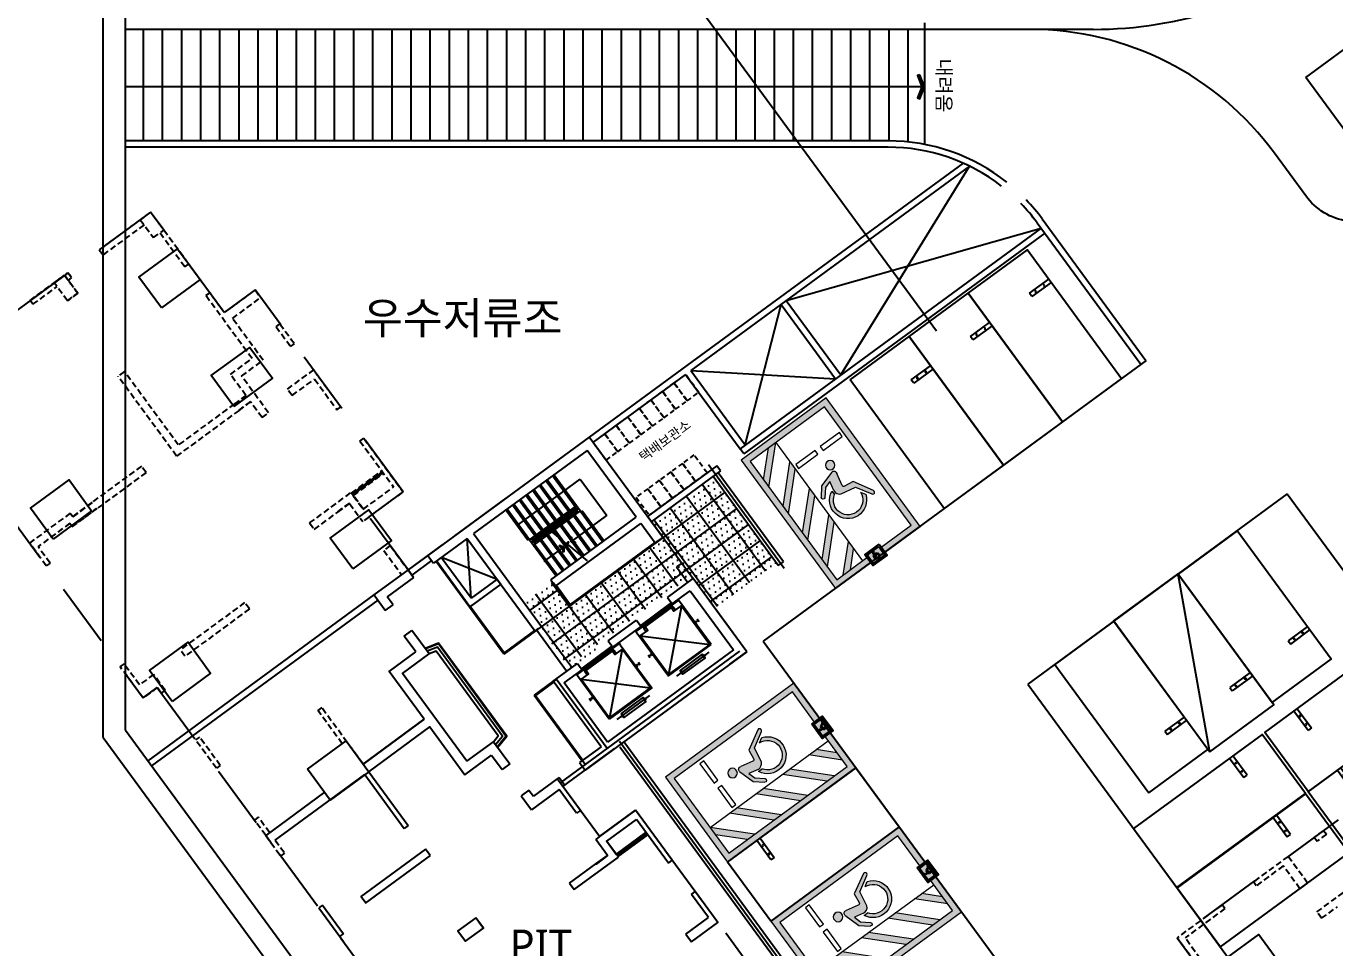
# Model space of a CAD drawing. Header units: millimetres. Extents: x 75184266 to 76346726, y -35077925 to -33679385.
# Drawn here: x 75310867 to 75351942, y -34608529 to -34579597 of the extents above; entities that cross this region are included whole.
import ezdxf
from ezdxf.enums import TextEntityAlignment as Align

# ---------------------------------------------------------------- set-up
doc = ezdxf.new("R2010")
doc.units = ezdxf.units.MM
doc.header["$LTSCALE"] = 50
doc.header["$MEASUREMENT"] = 0
for name, pattern in [('HIDDEN2', [0.1875, 0.125, -0.0625]), ('XR-지하3층$0$-HID', [2.5, 1.5, -1]), ('XR-지하3층$0$H', [1.3, 0.8, -0.5]), ('XR-지하3층$0$HIDDEN2', [0.1875, 0.125, -0.0625])]:
    doc.linetypes.add(name, pattern=pattern)
doc.layers.get('0').update_dxf_attribs({"linetype": 'CONTINUOUS'})
for name, color, linetype in [('XR-지하3층$0$1HIDDEN2', 1, 'XR-지하3층$0$HIDDEN2'), ('XR-지하3층$0$5', 5, 'CONTINUOUS'), ('XR-지하3층$0$hat', 8, 'CONTINUOUS'), ('XR-지하3층$0$일반주차', 8, 'CONTINUOUS'), ('XR-지하3층$0$장애인', 11, 'CONTINUOUS'), ('XR-지하3층$0$확장형주차', 8, 'CONTINUOUS')]:
    doc.layers.add(name, color=color, linetype=linetype)
doc.layers.add('건축', color=8, linetype='CONTINUOUS', plot=False)
doc.layers.add('유도관제-주차면B2', color=7, linetype='CONTINUOUS', lineweight=100)
doc.layers.get('0').off()
doc.styles.add('XR-지하3층$0$맑은고딕', font='')
doc.styles.add('XR-지하3층$0$유형1', font='')
doc.styles.get('XR-지하3층$0$맑은고딕').set_extended_font_data('Malgun Gothic')
doc.styles.get('XR-지하3층$0$유형1').set_extended_font_data('Malgun Gothic')

# ---------------------------------------------------------------- blocks, each defined once
blk = doc.blocks.new('XR-지하3층$0$ARROWX')
blk.add_lwpolyline([(-0.2, -0.5), (-0.293, -0.463), (-0.108, 0), (-0.293, 0.463), (-0.2, 0.5), (0, 0)], close=True)
for points in [[(-0.2, 0.5), (-0.293, 0.463), (0, 0), (-0.108, 0)], [(0, 0), (-0.108, 0), (-0.2, -0.5), (-0.293, -0.463)]]:
    blk.add_solid(points)
blk = doc.blocks.new('XR-지하3층$0$일반형 주차')
at = {"layer": 'XR-지하3층$0$일반주차'}
for p, q in [((750, 3865), (0, 3865)), ((0, 3735), (750, 3735)), ((750, 3735), (750, 3865))]:
    blk.add_line(p, q, dxfattribs=at)
blk.add_lwpolyline([(2300, 5000), (0, 5000), (0, 0), (2300, 0)], close=True, dxfattribs=at)
for centre in [(238, 3800), (563, 3800)]:
    blk.add_circle(centre, 17.5, dxfattribs=at)
blk = doc.blocks.new('XR-지하3층$0$확장형 주차')
at = {"layer": 'XR-지하3층$0$확장형주차', "color": 7}
for p, q in [((0, 3965), (800, 3965)), ((0, 3835), (800, 3835)), ((800, 3835), (800, 3965))]:
    blk.add_line(p, q, dxfattribs=at)
blk.add_lwpolyline([(2500, 5100), (0, 0)], dxfattribs=at)
blk.add_lwpolyline([(2500, 5091), (0, 5091), (0, -9), (2500, -9)], close=True, dxfattribs=at)
for centre in [(238, 3900), (613, 3900)]:
    blk.add_circle(centre, 17.5, dxfattribs=at)
blk = doc.blocks.new('XR-지하3층$0$장애인 주차')
at = {"layer": 'XR-지하3층$0$5', "ltscale": 4}
h = blk.add_hatch(color=7, dxfattribs=at)
h.dxf.hatch_style = 1
h.paths.add_polyline_path([(3842, -695), (4402, -695), (4402, -1115), (3842, -1115)])
h.paths.add_polyline_path([(3892, -1065), (4352, -1065), (4352, -745), (3892, -745)], flags=16)
h.paths.add_polyline_path([(3982, -990), (3988, -973), (4011, -981), (4046, -898), (4136, -898), (4137, -881), (4072, -881), (4072, -863), (4138, -863), (4142, -810, -3.72247), (4161, -797), (4152, -916), (4058, -916), (4021, -1003)], flags=0)
h = blk.add_hatch(color=256, dxfattribs=at)
h.dxf.hatch_style = 1
h.paths.add_polyline_path([(4352, -1065), (4352, -745), (3892, -745), (3892, -1065)])
at = {"layer": 'XR-지하3층$0$hat'}
h = blk.add_hatch(color=7, dxfattribs=at)
edge = h.paths.add_edge_path()
edge.add_line((4161, -797), (4152, -916))
edge.add_line((4152, -916), (4058, -916))
edge.add_line((4058, -916), (4021, -1003))
edge.add_line((4021, -1003), (3982, -990))
edge.add_line((3982, -990), (3988, -973))
edge.add_line((3988, -973), (4011, -981))
edge.add_line((4011, -981), (4046, -898))
edge.add_line((4046, -898), (4136, -898))
edge.add_line((4136, -898), (4137, -881))
edge.add_line((4137, -881), (4072, -881))
edge.add_line((4072, -881), (4072, -863))
edge.add_line((4072, -863), (4138, -863))
edge.add_line((4138, -863), (4142, -810))
edge.add_arc((4140, -787), 22.8, -24.8827, 274.9698, ccw=False)
edge = h.paths.add_edge_path()
edge.add_line((4048, -981), (4058, -958))
edge.add_arc((4127, -942), 71.5, 192.8781, 416.1688)
edge.add_line((4167, -882), (4169, -863))
edge.add_arc((4127, -942), 89.2, 206.535, 422.4866, ccw=False)
at = {"layer": 'XR-지하3층$0$장애인', "lineweight": 5, "true_color": 0xffffff}
blk.add_hatch(color=7, dxfattribs=at).paths.add_polyline_path([(2472, 3995), (2472, -1005), (3842, -1005), (3842, -805), (2672, -805), (2672, 3795), (5572, 3795), (5572, -805), (4402, -805), (4402, -1005), (5772, -1005), (5772, 3995)])
h = blk.add_hatch(color=7, dxfattribs=at)
h.paths.add_polyline_path([(5572, 2795), (5572, 3078), (4855, 3795), (4572, 3795)])
h.paths.add_polyline_path([(4572, 3045), (4572, 2762), (5572, 1762), (5572, 2045)])
h.paths.add_polyline_path([(4572, 2012), (4572, 1729), (5572, 729), (5572, 1012)])
h.paths.add_polyline_path([(5572, -304), (5572, -21), (4572, 979), (4572, 696)])
h.paths.add_polyline_path([(4572, -54), (4572, -336), (5041, -805), (5323, -805)])
h = blk.add_hatch(color=7, dxfattribs=at)
h.paths.add_polyline_path([(3763, 2216, -1), (3463, 2216, -1)])
h.paths.add_polyline_path([(3992, 1503, -0.343093), (3870, 1283), (3381, 1194), (3090, 708, -0.931653), (2987, 770), (3330, 1379), (3639, 1415, 0.446048), (3689, 1485), (3600, 1888, -0.596144), (3699, 2009), (4214, 1851), (4443, 1569, -0.883364), (4355, 1493), (4151, 1741), (3925, 1810)])
h.paths.add_polyline_path([(4053, 1393), (4055, 1528, -1.526545), (3257, 820), (3348, 969, 1.638056)])
at = {"layer": 'XR-지하3층$0$1HIDDEN2', "color": 11}
for points in [[(4161, -797), (4152, -916), (4058, -916), (4021, -1003), (3982, -990), (3988, -973), (4011, -981), (4046, -898), (4136, -898), (4137, -881), (4072, -881), (4072, -863), (4138, -863), (4142, -810)], [(4167, -882), (4169, -863)]]:
    blk.add_lwpolyline(points, dxfattribs=at)
for centre, radius, start, end in [((4140, -787), 22.8, 335.1173, 274.9698), ((4127, -942), 89.2, 206.535, 62.4866), ((4127, -942), 71.5, 192.8781, 56.1688)]:
    blk.add_arc(centre, radius, start, end, dxfattribs=at)
at = {"layer": 'XR-지하3층$0$5', "lineweight": 5}
for p, q in [((4572, 3795), (4572, -805)), ((5572, 2795), (4572, 3795)), ((5572, 3078), (4855, 3795)), ((5572, 2045), (4572, 3045)), ((5572, 1762), (4572, 2762)), ((5572, 1012), (4572, 2012)), ((5572, 729), (4572, 1729)), ((5572, -21), (4572, 979)), ((5572, -304), (4572, 696)), ((5323, -805), (4572, -54)), ((5041, -805), (4572, -336))]:
    blk.add_line(p, q, dxfattribs=at)
at = {"layer": 'XR-지하3층$0$5', "ltscale": 4}
for p, q in [((4165, -1005), (4165, -805)), ((4165, -805), (4165, -905))]:
    blk.add_line(p, q, dxfattribs=at)
at = {"layer": 'XR-지하3층$0$5', "lineweight": 5}
for points in [[(3842, -1005), (2472, -1005), (2472, 3995), (5772, 3995), (5772, -1005), (4402, -1005)], [(3842, -805), (2672, -805), (2672, 3795), (5572, 3795), (5572, -805), (4402, -805)]]:
    blk.add_lwpolyline(points, dxfattribs=at)
at = {"layer": 'XR-지하3층$0$5', "ltscale": 4}
for points in [[(3842, -695), (3842, -1115), (4402, -1115), (4402, -695)], [(3892, -745), (3892, -1065), (4352, -1065), (4352, -745)]]:
    blk.add_lwpolyline(points, close=True, dxfattribs=at)
at = {"layer": 'XR-지하3층$0$장애인', "color": 8, "lineweight": 5}
for p, q in [((3689, 1485), (3600, 1888, 0)), ((3699, 2009, 0), (4214, 1851, 0)), ((3925, 1810, 0), (4151, 1741, 0)), ((4151, 1741, 0), (4355, 1493, 0)), ((4214, 1851, 0), (4443, 1569, 0)), ((4055, 1528), (4053, 1393)), ((3348, 969), (3257, 820))]:
    blk.add_line(p, q, dxfattribs=at)
at = {"layer": 'XR-지하3층$0$장애인', "color": 7, "lineweight": 5}
for points in [[(3523, 2720), (2773, 2720), (2773, 2870), (3523, 2870)], [(4473, 2720), (3723, 2720), (3723, 2870), (4473, 2870)]]:
    blk.add_lwpolyline(points, close=True, dxfattribs=at)
at = {"layer": 'XR-지하3층$0$장애인', "color": 8, "lineweight": 5, "extrusion": (0.976964, 0.213404, 0), "elevation": 4221}
blk.add_lwpolyline([(617, 0), (931, 0)], dxfattribs=at)
at = {"layer": 'XR-지하3층$0$장애인', "color": 8, "lineweight": 5}
for points in [[(3094, 715, -1.000002), (2987, 770), (3330, 1379), (3640, 1415)], [(3992, 1503, -0.343093), (3870, 1283), (3381, 1194), (3094, 715)]]:
    blk.add_lwpolyline(points, format="xyb", dxfattribs=at)
blk.add_circle((3613, 2216), 150, dxfattribs=at)
for centre, radius, start, end in [((3682, 1922, 0), 88.4, 79.1143, 202.3185), ((3810, 1000), 582, 198.006, 65.0949), ((3809, 1000), 462, 183.8525, 58.2396), ((3632, 1473), 57.7, 276.2786, 12.4353), ((4394, 1537, 0), 58.8, 227.9655, 33.7904)]:
    blk.add_arc(centre, radius, start, end, dxfattribs=at)

msp = doc.modelspace()

# ---------------------------------------------------------------- hatches: boundary and pattern name
at = {"layer": '건축', "linetype": 'HIDDEN2', "ltscale": 30}
h = msp.add_hatch(dxfattribs=at)
h.set_pattern_fill('ANSI31', color=256, scale=350, style=0)
h.set_pattern_definition([(45, (4164981.06, -390795.594), (-30.935921677, 30.935921677), [])])
h.paths.add_polyline_path([(75322028, -34593556), (75322088, -34593636), (75321140, -34594331), (75321081, -34594251)])
at = {"layer": '건축', "ltscale": 100}
h = msp.add_hatch(dxfattribs=at)
h.set_pattern_fill('NET', color=256, scale=5000, angle=36.2507)
h.set_pattern_definition([(306.194, (75332587.2, -34593615.7), (504.387, 369.08), []), (36.194, (75332587.2, -34593615.7), (-369.08, 504.387), [])])
edge = h.paths.add_edge_path()
edge.add_line((75334412, -34596448), (75332423, -34593736))
edge.add_line((75332423, -34593736), (75330490, -34595153))
edge.add_line((75330490, -34595153), (75330853, -34595648))
edge.add_line((75330853, -34595648), (75327934, -34597788))
edge.add_line((75327934, -34597788), (75327384, -34597038))
edge.add_line((75327384, -34597038), (75326497, -34597689))
edge.add_line((75326497, -34597689), (75326990, -34598362))
edge.add_line((75326990, -34598362), (75326938, -34598401))
edge.add_line((75326938, -34598401), (75327884, -34599691))
edge.add_line((75327884, -34599691), (75331743, -34596862))
edge.add_line((75331743, -34596862), (75332486, -34597871))
edge.add_line((75332486, -34597871), (75334412, -34596449))
h = msp.add_hatch(dxfattribs=at)
h.set_pattern_fill('DOTS', color=256, scale=3000, angle=36)
h.set_pattern_definition([(36, (768208.44, -367432.78), (-34.3643916, 206.79555385), [0, -187.5])])
edge = h.paths.add_edge_path()
edge.add_line((75334412, -34596448), (75332423, -34593736))
edge.add_line((75332423, -34593736), (75330490, -34595153))
edge.add_line((75330490, -34595153), (75330853, -34595648))
edge.add_line((75330853, -34595648), (75327934, -34597788))
edge.add_line((75327934, -34597788), (75327384, -34597038))
edge.add_line((75327384, -34597038), (75326497, -34597689))
edge.add_line((75326497, -34597689), (75326990, -34598362))
edge.add_line((75326990, -34598362), (75326938, -34598401))
edge.add_line((75326938, -34598401), (75327952, -34599759))
edge.add_line((75327952, -34599759), (75331743, -34596862))
edge.add_line((75331743, -34596862), (75332486, -34597871))
edge.add_line((75332486, -34597871), (75334412, -34596449))
at = {"layer": '건축', "ltscale": 0.5}
h = msp.add_hatch(dxfattribs=at)
h.set_pattern_fill('ANSI31', color=256, scale=350, angle=-53.7532, style=0)
h.set_pattern_definition([(351.246774545, (57372564.74, 45474677.006), (6.657832369, 43.24044135), [])])
h.paths.add_polyline_path([(75330375, -34604982), (75330321, -34604910), (75329394, -34605590), (75329447, -34605662)])

# ---------------------------------------------------------------- linework, layer by layer
at = {"layer": '건축', "ltscale": 1000}
for p, q in [((75313281, -34601924), (75313282, -34517008)), ((75313981, -34601695), (75313982, -34517363)), ((75314550, -34583197), (75314550, -34579697)), ((75315150, -34583197), (75315150, -34579697)), ((75315750, -34583197), (75315750, -34579697)), ((75316350, -34583197), (75316350, -34579697)), ((75316950, -34583197), (75316950, -34579697)), ((75317550, -34583197), (75317550, -34579697)), ((75318150, -34583197), (75318150, -34579697)), ((75318750, -34583197), (75318750, -34579697)), ((75319350, -34583197), (75319350, -34579696)), ((75319950, -34583197), (75319950, -34579696)), ((75320550, -34583197), (75320550, -34579696)), ((75321150, -34583197), (75321150, -34579696)), ((75321750, -34583197), (75321750, -34579696)), ((75322350, -34583197), (75322350, -34579696)), ((75322950, -34583197), (75322950, -34579696)), ((75323550, -34583197), (75323550, -34579696)), ((75324150, -34583197), (75324150, -34579696)), ((75324750, -34583197), (75324750, -34579696)), ((75325350, -34583197), (75325350, -34579696)), ((75325950, -34583197), (75325950, -34579696)), ((75326550, -34583197), (75326550, -34579696)), ((75327150, -34583197), (75327150, -34579696)), ((75327750, -34583197), (75327750, -34579696)), ((75328350, -34583197), (75328350, -34579696)), ((75328950, -34583197), (75328950, -34579696)), ((75329550, -34583197), (75329550, -34579696)), ((75330150, -34583197), (75330150, -34579696)), ((75330750, -34583197), (75330750, -34579696)), ((75331350, -34583197), (75331350, -34579696)), ((75331950, -34583197), (75331950, -34579696)), ((75332550, -34583197), (75332550, -34579696)), ((75333150, -34583197), (75333150, -34579696)), ((75333750, -34583197), (75333750, -34579696)), ((75334350, -34583197), (75334350, -34579696)), ((75334950, -34583197), (75334950, -34579696)), ((75335550, -34583197), (75335550, -34579696)), ((75336150, -34583197), (75336150, -34579696)), ((75336750, -34583197), (75336750, -34579696)), ((75337350, -34583197), (75337350, -34579696)), ((75337950, -34583197), (75337950, -34579696)), ((75338550, -34583230), (75338550, -34579696)), ((75313981, -34601695), (75342470, -34640554)), ((75313281, -34601924), (75342116, -34641254))]:
    msp.add_line(p, q, dxfattribs=at)
at = {"layer": '건축', "ltscale": 100}
for p, q in [((75313514, -34553806), (75339435, -34589161)), ((75334659, -34596616), (75332281, -34593367))]:
    msp.add_line(p, q, dxfattribs=at)
at = {"layer": '건축', "ltscale": 0.5}
for p, q in [((75339065, -34579497), (75339065, -34579697)), ((75339065, -34579697), (75313981, -34579697)), ((75339065, -34579698), (75339065, -34583298)), ((75339065, -34581498), (75313981, -34581496)), ((75337921, -34583197, 0), (75313981, -34583197, 0)), ((75337921, -34583397, 0), (75313981, -34583397, 0)), ((75340272, -34583894), (75331606, -34590248)), ((75340478, -34583991), (75331724, -34590409)), ((75336433, -34590545, 0), (75340478, -34583991)), ((75314772, -34585434), (75314772, -34585434)), ((75342599, -34585768), (75345854, -34590207)), ((75342760, -34585649), (75346015, -34590089)), ((75342722, -34585935), (75333273, -34592862)), ((75342840, -34586096), (75333391, -34593023)), ((75334722, -34588211, 0), (75342722, -34585935)), ((75334722, -34588211, 0), (75336433, -34590545, 0)), ((75333435, -34592743), (75334561, -34588329, 0)), ((75334561, -34588329, 0), (75336272, -34590663, 0)), ((75331606, -34590248), (75328541, -34592495)), ((75331563, -34590527), (75328660, -34592656)), ((75331563, -34590527), (75333274, -34592861)), ((75331724, -34590409), (75333435, -34592743)), ((75331724, -34590409), (75336272, -34590663, 0)), ((75333391, -34593023, 0), (75333273, -34592862, 0)), ((75332547, -34593394), (75330371, -34594990)), ((75332665, -34593556), (75330489, -34595151)), ((75332665, -34593556, 0), (75332547, -34593394, 0)), ((75334633, -34596411), (75332587, -34593616)), ((75334471, -34596529), (75332426, -34593734)), ((75323473, -34596211), (75322852, -34596666)), ((75323591, -34596372), (75322970, -34596827)), ((75331445, -34596454), (75331283, -34596573)), ((75331445, -34596454), (75331799, -34596938)), ((75334471, -34596529), (75334633, -34596411)), ((75331283, -34596573), (75331638, -34597057)), ((75321783, -34597449), (75314684, -34602654)), ((75321901, -34597611), (75314803, -34602815)), ((75327992, -34599729), (75327047, -34598439)), ((75319699, -34602920), (75320909, -34602033)), ((75319699, -34602920), (75320909, -34602033)), ((75320909, -34602033), (75321619, -34603001)), ((75320909, -34602033), (75321619, -34603001)), ((75335980, -34610735, 0), (75329626, -34602065)), ((75320409, -34603888), (75319699, -34602920)), ((75320409, -34603888), (75319699, -34602920)), ((75321619, -34603001), (75320409, -34603888)), ((75321619, -34603001), (75320409, -34603888))]:
    msp.add_line(p, q, dxfattribs=at)
at = {"layer": '건축', "ltscale": 3}
msp.add_line((75344362, -34579697), (75339065, -34579697), dxfattribs=at)
at = {"layer": '건축', "linetype": 'HIDDEN2', "ltscale": 30}
for p, q in [((75314772, -34585434), (75313159, -34586617, 0)), ((75315967, -34587063, 0), (75314772, -34585434)), ((75314568, -34585832, 0), (75313278, -34586778, 0)), ((75315846, -34587152, 0), (75315065, -34586088, 0)), ((75313159, -34586617, 0), (75313278, -34586778, 0)), ((75312485, -34587980), (75312071, -34587415)), ((75315846, -34587152, 0), (75315967, -34587063, 0)), ((75312162, -34588216), (75311748, -34587652)), ((75311079, -34588328), (75310990, -34588207)), ((75311079, -34588328), (75310990, -34588207)), ((75316629, -34587967, 0), (75316508, -34588055, 0)), ((75318052, -34587878), (75318229, -34588120)), ((75318711, -34589031), (75318832, -34588943)), ((75318711, -34589031), (75318832, -34588943)), ((75318711, -34589031), (75318832, -34588943)), ((75318711, -34589031), (75318842, -34589209)), ((75318832, -34588943), (75319288, -34589564)), ((75315589, -34593094), (75313750, -34590586)), ((75315643, -34592744), (75313952, -34590438)), ((75317764, -34591189), (75317279, -34590528)), ((75318474, -34591735), (75317629, -34590582)), ((75319770, -34590475), (75319891, -34590386)), ((75319891, -34590386), (75320742, -34591548)), ((75317401, -34591455), (75315643, -34592744)), ((75318272, -34591883), (75317912, -34591391)), ((75320621, -34591636), (75320742, -34591548)), ((75320621, -34591636), (75320742, -34591548)), ((75317549, -34591657), (75315589, -34593094)), ((75321343, -34592620), (75321464, -34592532)), ((75321343, -34592620), (75321464, -34592532)), ((75321464, -34592532), (75322699, -34594217)), ((75314482, -34593410), (75312933, -34594545)), ((75314629, -34593611), (75313081, -34594747)), ((75314629, -34593611), (75314482, -34593410)), ((75321015, -34594584), (75321429, -34595148)), ((75312251, -34594884), (75310973, -34595821)), ((75312238, -34595203), (75311242, -34595934)), ((75321631, -34595001), (75321631, -34595001)), ((75321631, -34595001), (75321631, -34595001)), ((75311499, -34596538), (75310973, -34595821)), ((75311620, -34596450), (75311242, -34595934)), ((75322293, -34595904), (75322091, -34596052)), ((75322091, -34596052), (75322650, -34596814)), ((75317725, -34597690), (75315701, -34599174)), ((75317873, -34597892), (75317725, -34597690)), ((75317873, -34597892), (75315849, -34599376)), ((75313938, -34599611), (75313817, -34599700)), ((75314538, -34600684), (75313817, -34599700)), ((75314423, -34600272), (75313938, -34599611)), ((75314867, -34599947), (75314423, -34600272)), ((75315230, -34600443), (75314867, -34599947)), ((75314982, -34600359), (75314538, -34600684)), ((75315109, -34600532), (75314982, -34600359)), ((75315230, -34600443), (75315109, -34600532)), ((75320144, -34600989), (75320023, -34601077)), ((75321441, -34602759), (75320144, -34600989)), ((75320788, -34602122), (75320023, -34601077)), ((75316306, -34601911), (75316185, -34602000)), ((75316839, -34602891), (75316185, -34602000)), ((75316960, -34602802), (75316306, -34601911)), ((75316960, -34602802), (75316839, -34602891)), ((75318154, -34604431), (75318033, -34604520)), ((75318385, -34605000), (75318033, -34604520)), ((75318506, -34604911), (75318154, -34604431)), ((75318385, -34605000), (75318858, -34605645)), ((75351587, -34604843), (75351297, -34605056)), ((75351587, -34604843), (75351676, -34604964)), ((75318683, -34605153), (75318979, -34605556)), ((75318979, -34605556), (75318858, -34605645)), ((75351380, -34607401), (75353638, -34605745)), ((75349474, -34606578), (75349386, -34606457)), ((75348402, -34607178), (75346991, -34608213)), ((75348491, -34607299), (75348402, -34607178)), ((75351527, -34607602), (75352027, -34607236))]:
    msp.add_line(p, q, dxfattribs=at)
at = {"layer": '건축'}
for p, q in [((75346017, -34590091), (75333998, -34598902)), ((75328541, -34592495), (75323473, -34596211)), ((75330853, -34595648), (75328541, -34592495)), ((75328477, -34592914), (75324912, -34595527)), ((75330014, -34595011), (75328477, -34592914)), ((75350451, -34594280), (75342305, -34600252)), ((75350451, -34594280), (75373539, -34625773)), ((75326670, -34595726), (75328138, -34594650)), ((75328256, -34594812), (75326788, -34595888)), ((75327337, -34596974), (75330014, -34595011)), ((75327484, -34597175), (75330162, -34595212)), ((75330611, -34595825), (75330162, -34595212)), ((75324912, -34595527), (75327047, -34598439)), ((75324711, -34595675), (75323650, -34596453)), ((75324711, -34595675), (75326845, -34598586)), ((75324838, -34597557), (75324711, -34595675)), ((75326670, -34595726), (75326788, -34595888)), ((75311620, -34596450), (75311499, -34596538)), ((75323903, -34596267), (75325652, -34596959)), ((75322852, -34596666), (75321783, -34597449)), ((75323029, -34596908), (75322202, -34597514)), ((75325764, -34597113), (75324797, -34597822)), ((75325652, -34596959), (75324838, -34597557)), ((75327337, -34596974), (75327484, -34597175)), ((75330993, -34597530), (75331799, -34596938)), ((75333484, -34599237), (75331799, -34596938)), ((75322140, -34597936), (75321783, -34597449)), ((75322382, -34597758), (75322202, -34597514)), ((75330993, -34597530), (75331141, -34597731)), ((75331141, -34597731), (75331705, -34597317)), ((75331705, -34597317), (75333065, -34599172)), ((75331434, -34597793), (75331030, -34599948)), ((75326937, -34598500), (75325864, -34599287)), ((75330025, -34598239), (75330173, -34598441)), ((75331848, -34598264), (75331907, -34598345)), ((75331958, -34598245), (75331877, -34598305)), ((75331928, -34598205), (75331987, -34598286)), ((75323096, -34599240), (75322731, -34598742)), ((75323515, -34599304), (75322973, -34598565)), ((75326845, -34598586), (75325861, -34599308)), ((75326827, -34598562), (75325868, -34599266)), ((75329138, -34598889), (75329286, -34599091)), ((75330143, -34598739), (75332321, -34599002)), ((75333998, -34598902), (75360575, -34635154)), ((75333484, -34599237), (75328416, -34602953)), ((75333065, -34599172), (75329113, -34602069)), ((75329579, -34599153), (75329175, -34601308)), ((75330388, -34599334), (75330447, -34599415)), ((75330417, -34599375), (75330498, -34599316)), ((75330469, -34599275), (75330528, -34599356)), ((75332293, -34599252), (75331277, -34599997)), ((75332177, -34599306), (75332207, -34599346)), ((75327404, -34600161), (75328170, -34599599)), ((75328170, -34599599), (75328318, -34599801)), ((75329993, -34599624), (75330052, -34599705)), ((75330103, -34599605), (75330022, -34599665)), ((75330073, -34599565), (75330132, -34599646)), ((75327404, -34600161), (75326807, -34600598)), ((75327422, -34600185), (75326849, -34600605)), ((75328912, -34602217), (75327404, -34600161)), ((75327753, -34600214), (75328318, -34599801)), ((75328288, -34600099), (75330466, -34600362)), ((75331363, -34599903), (75331392, -34599943)), ((75326807, -34600598), (75328315, -34602655)), ((75329113, -34602069), (75327753, -34600214)), ((75342305, -34600252), (75363495, -34629154)), ((75326851, -34600603), (75328338, -34602638)), ((75328533, -34600694), (75328592, -34600775)), ((75328563, -34600735), (75328643, -34600676)), ((75328614, -34600635), (75328673, -34600716)), ((75329422, -34601357), (75330438, -34600612)), ((75330322, -34600666), (75330352, -34600706)), ((75323361, -34601352), (75321441, -34602759)), ((75329508, -34601263), (75329537, -34601303)), ((75328912, -34602217), (75328238, -34602711)), ((75325473, -34602482), (75325804, -34602933)), ((75321619, -34603001), (75322857, -34604690)), ((75321498, -34603090), (75322736, -34604779)), ((75327537, -34603225), (75326791, -34603772)), ((75327593, -34603184), (75327537, -34603225)), ((75328261, -34604213), (75327537, -34603225)), ((75327714, -34603467), (75327770, -34603426)), ((75320232, -34603646), (75318385, -34605000)), ((75326649, -34603579), (75326407, -34603756)), ((75326407, -34603756), (75326726, -34604192)), ((75326649, -34603579), (75326791, -34603772)), ((75327593, -34603556), (75326726, -34604192)), ((75328140, -34604302), (75327593, -34603556)), ((75328261, -34604213), (75328140, -34604302)), ((75331146, -34605781), (75329993, -34604208)), ((75322857, -34604690), (75322736, -34604779)), ((75318562, -34605242), (75318385, -34605000)), ((75323401, -34605432), (75321361, -34606928)), ((75329110, -34605625), (75328743, -34605125)), ((75323549, -34605634), (75321509, -34607130)), ((75331025, -34605869), (75331146, -34605781)), ((75331746, -34606853), (75331867, -34606765)), ((75320173, -34607185), (75320052, -34607274)), ((75320052, -34607274), (75320830, -34608335)), ((75320173, -34607185), (75320832, -34608085)), ((75325069, -34607707), (75325217, -34607908)), ((75320711, -34608173), (75320832, -34608085))]:
    msp.add_line(p, q, dxfattribs=at)
at = {"layer": '건축', "ltscale": 20}
msp.add_line((75337502, -34612982, 0), (75329489, -34602049, 0), dxfattribs=at)
at = {"layer": '건축', "elevation": 0}
msp.add_lwpolyline([(75382700, -34564189), (75353828, -34585356, -0.414214), (75351032, -34584926), (75350046, -34583580)], format="xyb", dxfattribs=at)
at = {"layer": '건축', "linetype": 'XR-지하3층$0$H', "ltscale": 50}
for points in [[(75334008, -34609684), (75329993, -34604208), (75328864, -34605036), (75327714, -34603467), (75333484, -34599237), (75328541, -34592495), (75323920, -34595883), (75322852, -34596666), (75321631, -34595001), (75322699, -34594217), (75318052, -34587878), (75317084, -34588588), (75314772, -34585434), (75308385, -34590117)], [(75308191, -34592026), (75314538, -34600684), (75314982, -34600359), (75321847, -34609722)], [(75354668, -34602584), (75346991, -34608213), (75347789, -34609302)]]:
    msp.add_lwpolyline(points, dxfattribs=at)
at = {"layer": '건축', "linetype": 'HIDDEN2', "ltscale": 30}
for points in [[(75315186, -34585999), (75314772, -34585434), (75314450, -34585671), (75314864, -34586235)], [(75317770, -34591197), (75317764, -34591189), (75317401, -34591455), (75317407, -34591463)], [(75317912, -34591391), (75317906, -34591383), (75317543, -34591649), (75317549, -34591657)], [(75321445, -34594765), (75321453, -34594759), (75321140, -34594331), (75321132, -34594337)], [(75312309, -34595300), (75312315, -34595308), (75313081, -34594747), (75313075, -34594739)], [(75312328, -34594988), (75312334, -34594996), (75312939, -34594553), (75312933, -34594545)], [(75320646, -34594842), (75320652, -34594850), (75321015, -34594584), (75321009, -34594576)]]:
    msp.add_lwpolyline(points, close=True, dxfattribs=at)
at = {"layer": '건축'}
for points in [[(75315115, -34588438), (75314405, -34587471), (75315615, -34586584), (75316324, -34587551)], [(75317385, -34591535), (75316676, -34590567), (75317885, -34589681), (75318595, -34590648)], [(75311712, -34595695), (75311002, -34594727), (75312212, -34593840), (75312921, -34594808)], [(75321122, -34596632), (75320412, -34595664), (75321622, -34594777), (75322332, -34595745)], [(75332363, -34599009), (75331369, -34597654), (75331369, -34597654), (75331340, -34597614), (75330001, -34598595), (75330030, -34598636), (75330030, -34598636), (75331024, -34599990)], [(75331085, -34597723), (75330181, -34598385), (75330205, -34598417), (75331108, -34597755)], [(75331134, -34597790), (75330231, -34598453), (75330255, -34598485), (75331158, -34597823)], [(75315448, -34600792), (75314739, -34599824), (75315949, -34598937), (75316658, -34599905)], [(75329169, -34601350), (75328176, -34599995), (75328176, -34599995), (75328146, -34599955), (75329485, -34598974), (75329514, -34599014), (75329514, -34599014), (75330508, -34600369)], [(75328327, -34599745), (75329230, -34599082), (75329253, -34599115), (75328350, -34599777)], [(75328376, -34599812), (75329279, -34599150), (75329303, -34599182), (75328400, -34599845)], [(75332087, -34599310), (75331394, -34599818), (75331482, -34599939), (75332176, -34599431)], [(75332137, -34599335), (75332097, -34599365), (75332126, -34599405), (75332167, -34599376)], [(75331403, -34599874), (75331443, -34599844), (75331473, -34599884), (75331433, -34599914)], [(75329539, -34601178), (75330232, -34600670), (75330321, -34600791), (75329627, -34601299)], [(75330282, -34600695), (75330242, -34600725), (75330271, -34600765), (75330312, -34600736)], [(75329548, -34601233), (75329589, -34601204), (75329618, -34601244), (75329578, -34601274)], [(75329394, -34605590), (75329386, -34605596), (75329084, -34605184), (75329092, -34605178)], [(75328753, -34605899), (75328747, -34605891), (75329110, -34605625), (75329116, -34605633)], [(75324980, -34607586), (75324416, -34608000), (75324652, -34608322), (75325217, -34607908)]]:
    msp.add_lwpolyline(points, close=True, dxfattribs=at)
at = {"layer": '건축', "linetype": 'HIDDEN2', "ltscale": 30}
for points in [[(75310990, -34588207), (75312175, -34587338)], [(75311748, -34587652), (75312071, -34587415), (75312485, -34587980), (75312162, -34588216)], [(75311079, -34588328), (75311837, -34587773)], [(75312189, -34587576), (75312294, -34587500)], [(75311079, -34588328), (75310990, -34588207)], [(75311079, -34588328), (75310990, -34588207)], [(75312162, -34588216), (75312485, -34587980)], [(75317957, -34590031), (75316508, -34588055)], [(75317084, -34588588), (75316629, -34587967)], [(75318052, -34587878), (75317084, -34588588)], [(75317342, -34588771), (75318229, -34588120)], [(75318306, -34590085), (75317342, -34588771)], [(75318711, -34589031), (75319167, -34589652)], [(75319167, -34589652), (75319288, -34589564)], [(75317279, -34590528), (75317957, -34590031)], [(75317629, -34590582), (75318306, -34590085)], [(75313952, -34590438), (75313750, -34590586)], [(75319068, -34590989), (75319770, -34590475)], [(75319216, -34591191), (75319918, -34590677)], [(75319918, -34590677), (75320621, -34591636)], [(75319216, -34591191), (75319068, -34590989)], [(75317401, -34591455), (75317407, -34591463), (75317770, -34591197), (75317764, -34591189)], [(75317912, -34591391), (75317906, -34591383), (75317543, -34591649), (75317549, -34591657)], [(75318272, -34591883), (75318474, -34591735)], [(75321343, -34592620), (75322401, -34594064)], [(75321081, -34594251), (75322028, -34593556)], [(75321140, -34594331), (75322088, -34593636)], [(75319763, -34595192), (75321069, -34594234), (75321140, -34594331)], [(75321140, -34594331), (75321132, -34594337), (75321445, -34594765), (75321453, -34594759)], [(75321453, -34594759), (75322401, -34594064)], [(75321631, -34595001), (75322699, -34594217)], [(75312309, -34595300), (75313075, -34594739), (75313081, -34594747)], [(75312933, -34594545), (75312939, -34594553), (75312334, -34594996), (75312328, -34594988)], [(75319910, -34595394), (75320652, -34594850)], [(75320652, -34594850), (75320646, -34594842), (75321009, -34594576), (75321015, -34594584)], [(75312238, -34595203), (75312309, -34595300)], [(75312251, -34594884), (75312328, -34594988)], [(75319763, -34595192), (75319910, -34595394)], [(75321631, -34595001), (75321631, -34595001), (75321429, -34595148)], [(75322293, -34595904), (75322852, -34596666)], [(75315849, -34599376), (75315701, -34599174)], [(75351297, -34605056), (75351386, -34605177)], [(75351676, -34604964), (75351386, -34605177)], [(75351089, -34606498), (75350475, -34605659), (75349386, -34606457)], [(75350321, -34605957), (75349474, -34606578)], [(75350847, -34606675), (75350321, -34605957)], [(75350847, -34606675), (75351089, -34606498)], [(75348491, -34607299), (75347241, -34608216)], [(75351527, -34607602), (75351380, -34607401)], [(75347877, -34609423), (75346991, -34608213)], [(75347891, -34609103), (75347241, -34608216)]]:
    msp.add_lwpolyline(points, dxfattribs=at)
at = {"layer": '건축', "linetype": 'HIDDEN2', "ltscale": 30, "elevation": 0}
for points in [[(75312264, -34587459), (75312175, -34587338)], [(75312264, -34587459), (75312175, -34587338)], [(75312294, -34587500), (75312175, -34587338)], [(75315846, -34587152), (75315967, -34587063)], [(75316508, -34588055), (75316629, -34587967)]]:
    msp.add_lwpolyline(points, dxfattribs=at)
at = {"layer": '건축', "linetype": 'XR-지하3층$0$-HID', "ltscale": 2}
for points in [[(75331977, -34591092), (75331563, -34590527), (75331200, -34590793), (75331614, -34591358)], [(75331251, -34591624), (75330837, -34591059), (75330474, -34591326), (75330888, -34591890)], [(75331614, -34591358), (75331200, -34590793), (75330837, -34591059), (75331251, -34591624)], [(75330888, -34591890), (75330474, -34591326), (75330111, -34591592), (75330525, -34592156)], [(75330162, -34592422), (75329748, -34591858), (75329385, -34592124), (75329799, -34592688)], [(75330525, -34592156), (75330111, -34591592), (75329748, -34591858), (75330162, -34592422)], [(75329799, -34592688), (75329385, -34592124), (75329023, -34592390), (75329436, -34592954)], [(75329436, -34592954), (75329023, -34592390), (75328660, -34592656), (75329074, -34593220)], [(75332241, -34593619), (75331827, -34593054), (75331464, -34593320), (75331878, -34593885)], [(75331515, -34594151), (75331101, -34593587), (75330738, -34593853), (75331152, -34594417)], [(75331878, -34593885), (75331464, -34593320), (75331101, -34593587), (75331515, -34594151)], [(75331152, -34594417), (75330738, -34593853), (75330375, -34594119), (75330789, -34594683)], [(75330789, -34594683), (75330375, -34594119), (75330012, -34594385), (75330426, -34594949)]]:
    msp.add_lwpolyline(points, close=True, dxfattribs=at)
at = {"layer": '건축'}
for points in [[(75326315, -34595243), (75328255, -34593821)], [(75327689, -34594917), (75327649, -34594947), (75326998, -34594060), (75327039, -34594030)], [(75327719, -34594958), (75327009, -34593990)], [(75327899, -34594764), (75327858, -34594793), (75327208, -34593906), (75327248, -34593877)], [(75327928, -34594804), (75327219, -34593836)], [(75328108, -34594610), (75328068, -34594640), (75327418, -34593752), (75327458, -34593723)], [(75328138, -34594650), (75327428, -34593683)], [(75328255, -34593821), (75329090, -34594960)], [(75327270, -34595225), (75327229, -34595254), (75326579, -34594367), (75326619, -34594338)], [(75327299, -34595265), (75326590, -34594297)], [(75327479, -34595071), (75327439, -34595101), (75326789, -34594214), (75326829, -34594184)], [(75327509, -34595111), (75326799, -34594144)], [(75326641, -34595686), (75326600, -34595716), (75325950, -34594829), (75325990, -34594799)], [(75326670, -34595726), (75325961, -34594759)], [(75326850, -34595532), (75326810, -34595562), (75326160, -34594675), (75326200, -34594645)], [(75326880, -34595573), (75326170, -34594605)], [(75327060, -34595379), (75327020, -34595408), (75326369, -34594521), (75326410, -34594492)], [(75327089, -34595419), (75326380, -34594451)], [(75326740, -34595737), (75328127, -34594720)], [(75328142, -34594740), (75326755, -34595757)], [(75326784, -34595798), (75328171, -34594781)], [(75326799, -34595818), (75328186, -34594801)], [(75327973, -34594865), (75327958, -34594844)], [(75328186, -34594801), (75328127, -34594720)], [(75328256, -34594812), (75328138, -34594650)], [(75328227, -34594771), (75328167, -34594691)], [(75328256, -34594812), (75328966, -34595779)], [(75328286, -34594852), (75328326, -34594822), (75328976, -34595709), (75328936, -34595739)], [(75327553, -34595172), (75327538, -34595152)], [(75327583, -34595212), (75327598, -34595232)], [(75327763, -34595018), (75327748, -34594998)], [(75327792, -34595059), (75327807, -34595079)], [(75327837, -34595119), (75328546, -34596087)], [(75327866, -34595159), (75327907, -34595130), (75328557, -34596017), (75328517, -34596047)], [(75327968, -34595782), (75329090, -34594960)], [(75328002, -34594905), (75328017, -34594925)], [(75328046, -34594965), (75328756, -34595933)], [(75328076, -34595006), (75328116, -34594976), (75328767, -34595863), (75328726, -34595893)], [(75326924, -34595633), (75326909, -34595613)], [(75327134, -34595479), (75327119, -34595459)], [(75327163, -34595520), (75327178, -34595540)], [(75327185, -34595320), (75327817, -34595844), (75327894, -34595787), (75327814, -34595944), (75327891, -34595888), (75328476, -34596380)], [(75327208, -34595580), (75327917, -34596548)], [(75327237, -34595621), (75327278, -34595591), (75327928, -34596478), (75327888, -34596508)], [(75327344, -34595326), (75327329, -34595306)], [(75327373, -34595366), (75327388, -34595386)], [(75327417, -34595427), (75328127, -34596394)], [(75327447, -34595467), (75327487, -34595437), (75328138, -34596324), (75328097, -34596354)], [(75327627, -34595273), (75328337, -34596241)], [(75327657, -34595313), (75327697, -34595284), (75328347, -34596171), (75328307, -34596200)], [(75327968, -34595782), (75327961, -34595639), (75327987, -34595639), (75327995, -34595763)], [(75326740, -34595737), (75326799, -34595818)], [(75326788, -34595888), (75327498, -34596855)], [(75326818, -34595928), (75326858, -34595898), (75327509, -34596786), (75327468, -34596815)], [(75326954, -34595673), (75326968, -34595694)], [(75326998, -34595734), (75327708, -34596702)], [(75327028, -34595774), (75327068, -34595745), (75327718, -34596632), (75327678, -34596661)], [(75327151, -34596382), (75327739, -34595950)], [(75327739, -34595950), (75327604, -34595900), (75327597, -34595925), (75327713, -34595969)], [(75327739, -34595950), (75327746, -34596094), (75327721, -34596093), (75327713, -34595969)], [(75330611, -34595825), (75327934, -34597788)], [(75330703, -34595739), (75327937, -34597767)], [(75330594, -34595801), (75327940, -34597746)], [(75327968, -34595782), (75328103, -34595832), (75328110, -34595807), (75327995, -34595763)], [(75323473, -34596211), (75323650, -34596453)], [(75324781, -34597834), (75323727, -34596396)], [(75324797, -34597822), (75323743, -34596385)], [(75324838, -34597557), (75323896, -34596272)], [(75327423, -34597066), (75327937, -34597767)], [(75327484, -34597175), (75327934, -34597788)], [(75327509, -34597158), (75327940, -34597746)], [(75324805, -34597816), (75324957, -34597705)], [(75322140, -34597936), (75322382, -34597758)], [(75324737, -34597749), (75325864, -34599287)], [(75325861, -34599308), (75324781, -34597834)], [(75325868, -34599266), (75324805, -34597816)], [(75331248, -34597929), (75331177, -34597832), (75331129, -34597867), (75331200, -34597964), (75331434, -34597793), (75332321, -34599002), (75331030, -34599948), (75330143, -34598739), (75330377, -34598567), (75330306, -34598471), (75330258, -34598506), (75330329, -34598603)], [(75329138, -34598889), (75330025, -34598239)], [(75329286, -34599091), (75330173, -34598441)], [(75322731, -34598742), (75322973, -34598565)], [(75323361, -34601352), (75322261, -34599852), (75323096, -34599240)], [(75324702, -34602674), (75322680, -34599916), (75323515, -34599304)], [(75325666, -34602238), (75325951, -34601883), (75323811, -34598964), (75323386, -34599129)], [(75325653, -34602221), (75325926, -34601882), (75323804, -34598988), (75323399, -34599146)], [(75325601, -34602150), (75325819, -34601880), (75323774, -34599091), (75323451, -34599217)], [(75325537, -34602062), (75325686, -34601877), (75323737, -34599218), (75323515, -34599304)], [(75333255, -34599219), (75327625, -34603346)], [(75328474, -34599963), (75328403, -34599866), (75328451, -34599830), (75328522, -34599927), (75328288, -34600099), (75329175, -34601308), (75330466, -34600362), (75329579, -34599153), (75329345, -34599324), (75329274, -34599227), (75329322, -34599192), (75329393, -34599289)], [(75327514, -34600099), (75326828, -34600601), (75328416, -34602767)], [(75327514, -34600099), (75329101, -34602264)], [(75321441, -34602759), (75323361, -34601352)], [(75321619, -34603001), (75323538, -34601594), (75324638, -34603094)], [(75324702, -34602674), (75325537, -34602062), (75326046, -34602756)], [(75324638, -34603094), (75325473, -34602482)], [(75326046, -34602756), (75325804, -34602933)], [(75328238, -34602711), (75328416, -34602953)], [(75318683, -34605153), (75321498, -34603090)], [(75327593, -34603184), (75327770, -34603426)], [(75328864, -34605036), (75329993, -34604208)], [(75329092, -34605178), (75330020, -34604498)], [(75331025, -34605869), (75330020, -34604498)], [(75323549, -34605634), (75323401, -34605432)], [(75327924, -34606494), (75328747, -34605891)], [(75328072, -34606695), (75329459, -34605678)], [(75329459, -34605678), (75329394, -34605590)], [(75327924, -34606494), (75328072, -34606695)], [(75331746, -34608341), (75332577, -34607732), (75331867, -34606765)], [(75332279, -34607579), (75331746, -34606853)], [(75331569, -34608099), (75332279, -34607579)]]:
    msp.add_lwpolyline(points, dxfattribs=at)
for points in [[(75326324, -34595255, -1), (75326306, -34595230, -1)], [(75327159, -34596394, -1), (75327142, -34596370, -1)]]:
    msp.add_lwpolyline(points, format="xyb", close=True, dxfattribs=at)
at = {"layer": '건축', "ltscale": 0.5}
for points in [[(75330611, -34595825), (75330853, -34595648)], [(75323029, -34596908), (75322852, -34596666)], [(75322852, -34596666), (75323029, -34596908)], [(75325652, -34596959), (75325764, -34597113)], [(75327047, -34598439), (75326845, -34598586)], [(75327831, -34599847), (75326894, -34598569)], [(75328864, -34605036), (75328743, -34605125)], [(75329394, -34605590), (75329386, -34605596), (75329084, -34605184), (75329092, -34605178)], [(75328747, -34605891), (75328753, -34605899), (75329116, -34605633), (75329110, -34605625)], [(75321377, -34606917), (75321525, -34607118)], [(75331569, -34608099), (75331746, -34608341)]]:
    msp.add_lwpolyline(points, dxfattribs=at)
at = {"layer": '건축', "ltscale": 0.5, "elevation": 0}
msp.add_lwpolyline([(75334597, -34611501), (75335701, -34610692), (75329497, -34602227)], dxfattribs=at)
at = {"layer": '건축', "ltscale": 3}
for points in [[(75329394, -34605590), (75330321, -34604910)], [(75329447, -34605662), (75330375, -34604982)]]:
    msp.add_lwpolyline(points, dxfattribs=at)
at = {"layer": '건축', "elevation": 0}
msp.add_lwpolyline([(75350440, -34609317), (75349472, -34610027), (75348585, -34608817), (75349553, -34608108)], close=True, dxfattribs=at)
at = {"layer": '건축', "ltscale": 3}
msp.add_arc((75344362, -34566997, 0), 12700, 270, 306.1676, dxfattribs=at)
at = {"layer": '건축'}
msp.add_arc((75342384, -34589197, 0), 9500, 36.2469, 90, dxfattribs=at)
at = {"layer": '건축', "ltscale": 0.5}
for radius, start, end in [(6000, 51.5879, 90), (5800, 52.1306, 90), (5800, 36.2469, 44.0492), (6000, 36.2469, 43.7876)]:
    msp.add_arc((75337921, -34589197, 0), radius, start, end, dxfattribs=at)

# ---------------------------------------------------------------- block references
at = {"layer": '건축', "xscale": -756, "yscale": 756, "zscale": 756.0000000000008, "rotation": 180.0000000028233}
msp.add_blockref('XR-지하3층$0$ARROWX', (75339065, -34581498), dxfattribs=at)
at = {"layer": '유도관제-주차면B2', "xscale": -1}
for name, p, rotation in [('XR-지하3층$0$일반형 주차', (75355843, -34583879), 36.24693336340453), ('XR-지하3층$0$일반형 주차', (75345248, -34590654), 36.24693336340453), ('XR-지하3층$0$일반형 주차', (75343393, -34592014), 36.24693336340453), ('XR-지하3층$0$일반형 주차', (75341538, -34593374), 36.24693336340453), ('XR-지하3층$0$장애인 주차', (75340328, -34593028), 36.24693489493007), ('XR-지하3층$0$일반형 주차', (75353774, -34598813), 126.2469333594608), ('XR-지하3층$0$장애인 주차', (75332690, -34598818), 126.2469345521213), ('XR-지하3층$0$일반형 주차', (75355139, -34600675), 126.2469333594608), ('XR-지하3층$0$일반형 주차', (75336913, -34602879), 126.2469333594608), ('XR-지하3층$0$장애인 주차', (75336001, -34603335), 126.2469345521213)]:
    msp.add_blockref(name, p, dxfattribs=dict(at, rotation=rotation))
at = {"layer": '유도관제-주차면B2'}
for name, p, rotation in [('XR-지하3층$0$일반형 주차', (75348876, -34595434), 216.2469349003094), ('XR-지하3층$0$확장형 주차', (75347021, -34596794), 216.2469349003094), ('XR-지하3층$0$일반형 주차', (75345005, -34598272), 216.2469349003094), ('XR-지하3층$0$일반형 주차', (75345628, -34604784), 306.2469333594607), ('XR-지하3층$0$일반형 주차', (75346994, -34606647), 306.2469333594607)]:
    msp.add_blockref(name, p, dxfattribs=dict(at, rotation=rotation))

# ---------------------------------------------------------------- texts
at = {"layer": '건축', "style": 'XR-지하3층$0$유형1', "text_generation_flag": 6}
msp.add_text('내려옴', height=450, rotation=90, dxfattribs=at).set_placement((75339314, -34581459, -22527), align=Align.BOTTOM_CENTER)
at = {"layer": '건축', "style": 'XR-지하3층$0$맑은고딕'}
msp.add_text('우수저류조', height=1000, dxfattribs=at).set_placement((75324569, -34588745), align=Align.MIDDLE)
msp.add_text('택배보관소', height=300, rotation=36.2469, dxfattribs=at).set_placement((75330914, -34592608), align=Align.MIDDLE_CENTER)
msp.add_text('PIT', height=1000, dxfattribs=at).set_placement((75327018, -34608454), align=Align.MIDDLE_CENTER)

doc.saveas('drawing.dxf')
